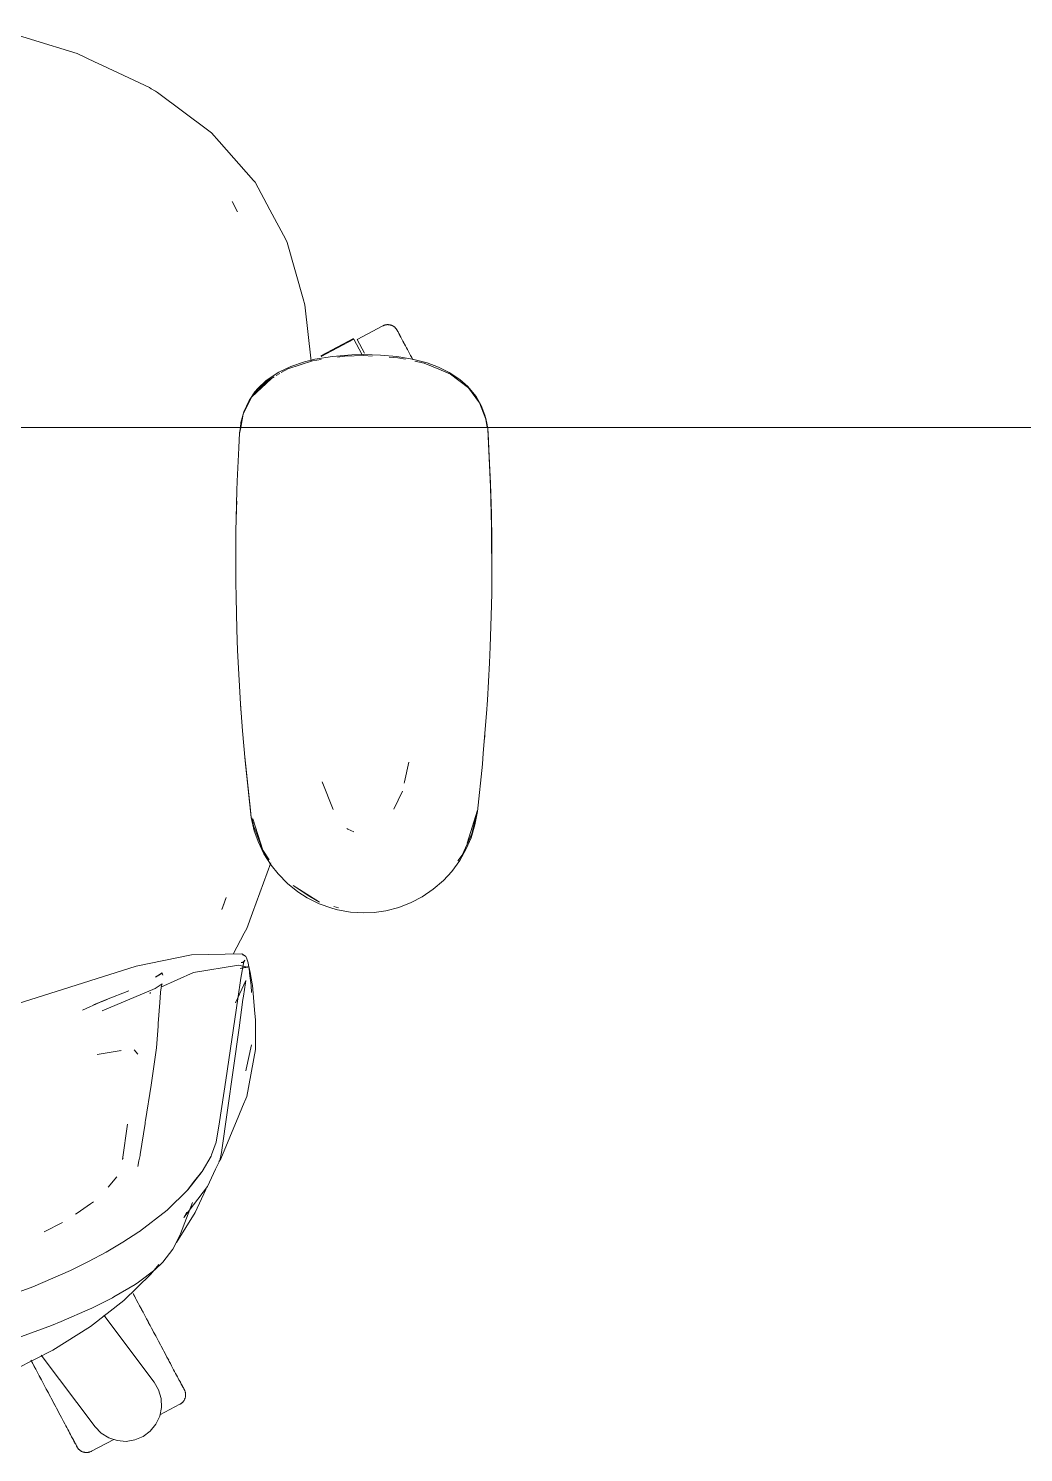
# Model space of a CAD drawing. Header units: millimetres. Extents: x 155927 to 295199, y -4084 to 97293.
# Drawn here: x 229823 to 230199, y 19405 to 19944 of the extents above; entities that cross this region are included whole.
import ezdxf

# ---------------------------------------------------------------- set-up
doc = ezdxf.new("R2010")
doc.units = ezdxf.units.MM
doc.header["$MEASUREMENT"] = 0
doc.layers.add('G-IMPT', color=8, linetype='CONTINUOUS', lineweight=9)
doc.layers.add('I-FURN', color=8, linetype='CONTINUOUS', lineweight=9)

msp = doc.modelspace()

# ---------------------------------------------------------------- linework, layer by layer
at = {"layer": 'G-IMPT'}
for p, q in [((229823.75, 19939.73), (229810.15, 19943.92)), ((229841.03, 19934.41), (229823.75, 19939.73)), ((229841.03, 19934.41), (229847.79, 19931.22)), ((229848.71, 19930.79), (229847.79, 19931.22)), ((229868.35, 19921.52), (229848.71, 19930.79)), ((229868.35, 19921.52), (229869.06, 19921.1)), ((229870.63, 19920.16), (229869.06, 19921.1)), ((229871.41, 19919.7), (229870.63, 19920.16)), ((229871.41, 19919.7), (229890.9, 19905.13)), ((229890.9, 19905.13), (229891.87, 19904.4)), ((229894.74, 19901.14), (229891.87, 19904.4)), ((229894.74, 19901.14), (229907.76, 19886.36)), ((229907.76, 19886.36), (229908.35, 19885.69)), ((229913.93, 19875.26), (229908.35, 19885.69)), ((229899.73, 19878.39), (229901.69, 19874.5)), ((229899.73, 19878.39), (229900.91, 19876.09)), ((229900.91, 19876.09), (229901.69, 19874.5)), ((229919.94, 19864.02), (229913.93, 19875.26)), ((229920.54, 19862.91), (229919.94, 19864.02)), ((229926.54, 19841.56), (229920.54, 19862.91)), ((229926.54, 19841.56), (229927.18, 19839.3)), ((229929.59, 19818.02), (229927.18, 19839.3)), ((229930.1, 19818.14), (229920.71, 19815.11)), ((229927.01, 19817.71), (229921.93, 19815.97)), ((229927.01, 19817.71), (229930.94, 19818.69)), ((229933.39, 19818.6), (229930.1, 19818.14)), ((229930.94, 19818.69), (229937.7, 19819.81)), ((229945.02, 19820.38), (229937.7, 19819.81)), ((229942.36, 19819.87), (229939.58, 19819.47)), ((229942.36, 19819.87), (229949.52, 19820.1)), ((229945.02, 19820.38), (229949.52, 19820.47)), ((229949.52, 19820.47), (229955.86, 19820.29)), ((229952.63, 19819.91), (229949.52, 19820.1)), ((229962.01, 19819.72), (229955.86, 19820.29)), ((229962.35, 19819.31), (229959.14, 19819.51)), ((229962.01, 19819.72), (229967.94, 19818.73)), ((229965.33, 19818.7), (229962.35, 19819.31)), ((229973.42, 19817.3), (229967.94, 19818.73)), ((229972.31, 19817.27), (229968.85, 19817.98)), ((229972.31, 19817.27), (229977.93, 19814.94)), ((229973.42, 19817.3), (229977.76, 19815.71)), ((229914.49, 19811.34), (229907.1, 19804.44)), ((229915.56, 19812.03), (229912.4, 19810.15)), ((229912.46, 19810.52), (229915.92, 19812.96)), ((229914.49, 19811.34), (229913.02, 19810.06)), ((229917.29, 19813.77), (229915.92, 19812.96)), ((229917.79, 19813.36), (229916.35, 19812.5)), ((229921.93, 19815.97), (229917.29, 19813.77)), ((229920.71, 19815.11), (229918.25, 19813.64)), ((229981.83, 19813.73), (229977.76, 19815.71)), ((229982.33, 19813.1), (229977.93, 19814.94)), ((229981.83, 19813.73), (229985.88, 19811.07)), ((229989.12, 19807.89), (229982.33, 19813.1)), ((229985.88, 19811.07), (229988.92, 19808.4)), ((229906.08, 19803.11), (229908.28, 19806.33)), ((229912.4, 19810.15), (229907.1, 19804.44)), ((229907.1, 19804.44), (229909.33, 19806.85)), ((229909.41, 19807.65), (229908.28, 19806.33)), ((229912.87, 19809.93), (229909.33, 19806.85)), ((229909.41, 19807.65), (229912.46, 19810.52)), ((229992, 19804.66), (229988.92, 19808.4)), ((229993.28, 19802.26), (229989.12, 19807.89)), ((229906, 19802.2), (229903.89, 19797.94)), ((229906.08, 19803.11), (229904.09, 19798.78)), ((229906, 19802.2), (229907.1, 19804.44)), ((229993.95, 19801.23), (229992, 19804.66)), ((229995.7, 19796.07), (229993.28, 19802.26)), ((229993.95, 19801.23), (229995.35, 19797.59)), ((229902.78, 19792.9), (229903.02, 19794.83)), ((229903.89, 19797.94), (229902.95, 19792.9)), ((229903.02, 19794.83), (229904.09, 19798.78)), ((229995.71, 19796.24), (229995.35, 19797.59)), ((229995.7, 19796.07), (229996.18, 19792.9)), ((229995.71, 19796.24), (229996.16, 19793.85)), ((229902.24, 19785.16), (229902.52, 19790.82)), ((229902.95, 19792.9), (229902.52, 19790.6)), ((229902.52, 19790.82), (229902.78, 19792.9)), ((229996.41, 19792.2), (229996.16, 19793.85)), ((229997.46, 19771.63), (229996.41, 19792.2)), ((229997.5, 19770.42), (229996.41, 19792.2)), ((229996.41, 19792.2), (229996.52, 19790.6)), ((229997.5, 19770.42), (229996.52, 19790.6)), ((229902.24, 19785.16), (229901.62, 19772.6)), ((229901.12, 19753.38), (229901.5, 19769.05)), ((229901.5, 19769.05), (229901.62, 19772.6)), ((229997.96, 19750.23), (229997.46, 19771.63)), ((229997.8, 19760.06), (229997.46, 19771.63)), ((229997.46, 19771.63), (229997.5, 19770.42)), ((229997.96, 19750.23), (229997.5, 19770.42)), ((229901.42, 19765.01), (229901.3, 19762.33)), ((229901.3, 19760.11), (229901.3, 19762.33)), ((229997.92, 19730.05), (229997.8, 19760.06)), ((229997.96, 19750.23), (229997.8, 19760.06)), ((229997.8, 19760.06), (229998.01, 19740.84)), ((229901.12, 19753.38), (229901.07, 19748.87)), ((229997.94, 19752.27), (229997.87, 19754.18)), ((229997.92, 19750.23), (229997.94, 19752.05)), ((229901.07, 19748.87), (229901.08, 19734.16)), ((229997.92, 19730.05), (229997.96, 19750.23)), ((229997.92, 19730.05), (229998.01, 19740.84)), ((229901.15, 19728.69), (229901.08, 19734.16)), ((229997.92, 19730.05), (229997.75, 19721.63)), ((229901.15, 19728.69), (229901.44, 19716.38)), ((229901.29, 19721.91), (229901.29, 19723.99)), ((229901.36, 19720.25), (229901.29, 19721.91)), ((229997.36, 19709.87), (229997.75, 19721.63)), ((229901.74, 19708.5), (229901.44, 19716.38)), ((229997.5, 19714.76), (229997.61, 19716.69)), ((229997.61, 19716.69), (229997.63, 19718.19)), ((229901.74, 19708.5), (229902.28, 19697.19)), ((229997.36, 19709.87), (229997.11, 19703.85)), ((229996.3, 19689.71), (229997.11, 19703.85)), ((229902.84, 19688.32), (229902.28, 19697.19)), ((229902.84, 19688.32), (229903.57, 19678.03)), ((229902.98, 19686.28), (229902.89, 19688.18)), ((229995.97, 19684.62), (229996.3, 19689.71)), ((229902.98, 19686.28), (229903.11, 19684.86)), ((229995.97, 19684.62), (229994.73, 19669.56)), ((229904.55, 19666.64), (229903.57, 19678.03)), ((229995.32, 19676.43), (229995.15, 19674.76)), ((229906.91, 19645.2), (229904.45, 19668.16)), ((229904.45, 19668.16), (229906.57, 19648.02)), ((229906.91, 19645.2), (229904.55, 19666.64)), ((229966.51, 19666.22), (229964.93, 19658.79)), ((229994.38, 19665.43), (229992.47, 19647.51)), ((229994.73, 19669.56), (229994.38, 19665.43)), ((229933.8, 19658.72), (229933.9, 19658.25)), ((229933.8, 19658.72), (229937.95, 19648.3)), ((229960.9, 19648.39), (229964.17, 19655.17)), ((229964.79, 19658.25), (229964.93, 19658.79)), ((229906.91, 19645.2), (229906.57, 19648.02)), ((229906.91, 19645.2), (229908.06, 19640.24)), ((229907.12, 19645.13), (229907.7, 19642.07)), ((229911.31, 19632.85), (229907.49, 19644.7)), ((229910.4, 19635.56), (229907.49, 19644.7)), ((229992.47, 19648.02), (229988.64, 19635.56)), ((229988.64, 19635.56), (229991.56, 19644.7)), ((229990.43, 19639.05), (229992.35, 19647.45)), ((229992.47, 19648.02), (229991.56, 19644.7)), ((229992.47, 19647.51), (229991.58, 19642.46)), ((229907.7, 19642.07), (229911.31, 19632.85)), ((229909.51, 19636.11), (229908.06, 19640.24)), ((229943.47, 19640.77), (229943.02, 19641.07)), ((229945.7, 19639.76), (229943.47, 19640.77)), ((229990.43, 19639.05), (229986.69, 19630.99)), ((229990.11, 19637.6), (229991.58, 19642.46)), ((229911.7, 19631.53), (229909.51, 19636.11)), ((229911.31, 19632.85), (229910.4, 19635.56)), ((229911.31, 19632.85), (229913.73, 19629.27)), ((229988.3, 19633.36), (229985.79, 19628.92)), ((229988.3, 19633.36), (229990.11, 19637.6)), ((229914.31, 19628.1), (229907.37, 19609.16)), ((229911.7, 19631.53), (229914.43, 19627.2)), ((229982.8, 19624.83), (229985.79, 19628.92)), ((229985.1, 19628.88), (229986.69, 19630.99)), ((229917.05, 19623.89), (229914.43, 19627.2)), ((229920.6, 19620.29), (229917.05, 19623.89)), ((229982.8, 19624.83), (229979.63, 19621.4)), ((229920.6, 19620.29), (229924.58, 19617.1)), ((229932.73, 19613.24), (229922.78, 19619.56)), ((229929.05, 19615.4), (229922.78, 19619.56)), ((229928.12, 19614.83), (229924.58, 19617.1)), ((229971.63, 19615.24), (229975.79, 19618.08)), ((229975.79, 19618.08), (229979.63, 19621.4)), ((229895.77, 19610.46), (229897.41, 19614.93)), ((229897.41, 19614.93), (229896.03, 19611.05)), ((229932.63, 19612.59), (229928.12, 19614.83)), ((229932.73, 19613.24), (229929.05, 19615.4)), ((229932.63, 19612.59), (229937.41, 19610.88)), ((229938.18, 19611.58), (229939.87, 19611.06)), ((229957.88, 19609.96), (229962.75, 19611.22)), ((229967.46, 19613.06), (229962.75, 19611.22)), ((229971.63, 19615.24), (229967.46, 19613.06)), ((229895.77, 19610.46), (229896.03, 19611.05)), ((229907.37, 19609.16), (229905.18, 19603.19)), ((229939.53, 19610.32), (229937.41, 19610.88)), ((229944.48, 19609.44), (229939.53, 19610.32)), ((229949.52, 19609.14), (229944.48, 19609.44)), ((229949.52, 19609.14), (229953.37, 19609.31)), ((229957.88, 19609.96), (229953.37, 19609.31)), ((229900.11, 19593.52), (229904.25, 19601.43)), ((229904.25, 19601.43), (229905.18, 19603.19)), ((229884.31, 19593.2), (229863.36, 19589.01)), ((229884.31, 19593.2), (229903.3, 19593.59)), ((229904.11, 19590.74), (229903, 19584.47)), ((229903.07, 19590.32), (229903.57, 19590.39)), ((229903.3, 19593.59), (229904.34, 19592.98)), ((229904.11, 19590.72), (229903.57, 19590.39)), ((229903.71, 19593.11), (229904.34, 19592.98)), ((229903.71, 19593.11), (229904.26, 19593)), ((229903.94, 19590.12), (229904.5, 19591.22)), ((229903.94, 19590.12), (229904.11, 19590.74)), ((229904.11, 19590.72), (229904.5, 19591.22)), ((229904.34, 19592.98), (229904.26, 19593)), ((229904.83, 19592.61), (229904.34, 19592.98)), ((229905.15, 19592.07), (229904.83, 19592.61)), ((229905.15, 19592.07), (229905.7, 19590.21)), ((229906.24, 19586.93), (229905.7, 19590.21)), ((229813.12, 19573.02), (229863.36, 19589.01)), ((229873.19, 19586.43), (229870.72, 19584.84)), ((229870.72, 19584.84), (229873.21, 19586.37)), ((229873.21, 19586.37), (229870.74, 19584.88)), ((229885.01, 19586.57), (229872.66, 19580.96)), ((229873.19, 19586.43), (229873.21, 19586.37)), ((229873.48, 19585.5), (229873.21, 19586.37)), ((229885.01, 19586.57), (229902.06, 19589.29)), ((229903, 19584.47), (229901.89, 19576.62)), ((229905.64, 19588.6), (229902.06, 19589.29)), ((229902.77, 19588.11), (229906.05, 19588.84)), ((229902.77, 19588.11), (229905.64, 19588.6)), ((229906.5, 19586.52), (229906.05, 19588.84)), ((229906.24, 19586.93), (229906.31, 19586.31)), ((229906.31, 19586.31), (229906.83, 19581.63)), ((229907.31, 19582.27), (229906.5, 19586.52)), ((229870.51, 19580.47), (229850.54, 19572.03)), ((229852.17, 19576.33), (229860.64, 19579.58)), ((229868.79, 19579.02), (229868.52, 19578.58)), ((229873.18, 19582.23), (229870.51, 19580.47)), ((229872.29, 19575.16), (229872.59, 19579.03)), ((229872.59, 19579.11), (229872.89, 19581.49)), ((229872.59, 19579.11), (229872.59, 19579.03)), ((229872.89, 19581.51), (229873.18, 19582.23)), ((229872.89, 19581.51), (229872.89, 19581.49)), ((229904.91, 19583.5), (229900.92, 19575.1)), ((229903.94, 19577.62), (229904.77, 19582.64)), ((229904.91, 19583.5), (229904.77, 19582.64)), ((229906.83, 19581.63), (229907.04, 19579.04)), ((229907.35, 19581.8), (229907.31, 19582.27)), ((229907.35, 19581.8), (229908.15, 19572.47)), ((229849.79, 19575.31), (229843.08, 19572.26)), ((229852.38, 19576.34), (229847.26, 19574.31)), ((229847.27, 19574.31), (229852.38, 19576.34)), ((229852.17, 19576.33), (229847.27, 19574.31)), ((229871.73, 19567.3), (229872.29, 19575.16)), ((229901.89, 19576.62), (229897.34, 19545.75)), ((229902.28, 19565.66), (229903.72, 19576.32)), ((229903.94, 19577.62), (229903.72, 19576.32)), ((229908.15, 19572.47), (229908.49, 19568.52)), ((229908.49, 19564.35), (229908.49, 19568.52)), ((229871.04, 19558.07), (229871.66, 19566.31)), ((229871.66, 19566.31), (229871.73, 19567.3)), ((229902.28, 19565.66), (229895.61, 19518.44)), ((229908.47, 19557.38), (229908.49, 19564.35)), ((229862.65, 19557.33), (229863.93, 19555.69)), ((229869, 19543.92), (229871.03, 19557.99)), ((229871.04, 19558.07), (229871.03, 19557.99)), ((229907.06, 19559.24), (229905.01, 19549.94)), ((229908.47, 19557.38), (229905.23, 19539.68)), ((229857.7, 19556.98), (229848.54, 19555.58)), ((229857.7, 19556.98), (229857.35, 19556.93)), ((229905.01, 19549.94), (229904.86, 19549.36)), ((229869, 19543.92), (229866.88, 19530.56)), ((229897.34, 19545.75), (229894.94, 19529.98)), ((229902.24, 19532.46), (229903.63, 19535.82)), ((229905.23, 19539.68), (229903.63, 19535.82)), ((229866.88, 19530.56), (229866.8, 19530.05)), ((229895.45, 19516.01), (229902.24, 19532.46)), ((229860.03, 19529.14), (229858.25, 19515.79)), ((229866.71, 19529.44), (229864.91, 19517.72)), ((229866.71, 19529.44), (229866.8, 19530.05)), ((229893.64, 19522.31), (229894.94, 19529.98)), ((229893.64, 19522.31), (229891.89, 19517.52)), ((229858.25, 19515.79), (229858.39, 19516.26)), ((229863.95, 19513.1), (229864.41, 19515.27)), ((229864.41, 19515.27), (229864.83, 19517.25)), ((229864.91, 19517.72), (229864.83, 19517.25)), ((229888.39, 19511.26), (229891.68, 19517.1)), ((229891.68, 19517.1), (229891.89, 19517.52)), ((229893.39, 19512.08), (229894.96, 19515.45)), ((229894.68, 19514.84), (229895.45, 19516.01)), ((229895.61, 19518.44), (229894.96, 19515.45)), ((229852.75, 19505.29), (229856.09, 19509.2)), ((229882.67, 19504.09), (229888.06, 19511.04)), ((229888.39, 19511.26), (229882.97, 19504.29)), ((229888.06, 19511.04), (229885.47, 19507.66)), ((229893.39, 19512.08), (229890.35, 19505.56)), ((229875.07, 19496.56), (229882.97, 19504.29)), ((229881.41, 19493.86), (229890.35, 19505.56)), ((229882.67, 19504.09), (229885.47, 19507.66)), ((229889.68, 19504.37), (229885.7, 19495.75)), ((229846.12, 19499.01), (229840.98, 19495.52)), ((229846.12, 19499.01), (229847.22, 19499.77)), ((229884.65, 19499.51), (229880.14, 19487.61)), ((229840.98, 19495.52), (229840.41, 19495.13)), ((229875.07, 19496.56), (229864.63, 19488.54)), ((229885.7, 19495.75), (229878.58, 19484.3)), ((229881.41, 19493.86), (229882.57, 19495.89)), ((229835.51, 19491.99), (229828.54, 19488.45)), ((229858.28, 19484.49), (229864.38, 19488.37)), ((229864.38, 19488.37), (229864.63, 19488.54)), ((229879.06, 19485.38), (229880.14, 19487.61)), ((229858.28, 19484.49), (229852.05, 19480.72)), ((229877.27, 19481.81), (229873.41, 19476.94)), ((229877.27, 19481.81), (229877.89, 19482.94)), ((229877.89, 19482.94), (229879.06, 19485.38)), ((229845.26, 19477.15), (229838.53, 19473.76)), ((229845.26, 19477.15), (229852.05, 19480.72)), ((229873.41, 19476.94), (229870.39, 19474.05)), ((229824.31, 19467.59), (229838.53, 19473.76)), ((229868.97, 19472.38), (229858.67, 19462.42)), ((229870.39, 19474.05), (229864.26, 19469.33)), ((229868.97, 19472.38), (229871.97, 19476.05)), ((229809.43, 19462.13), (229824.31, 19467.59)), ((229854.97, 19463.74), (229862.97, 19468.47)), ((229864.26, 19469.33), (229862.97, 19468.47)), ((229846.07, 19452.61), (229858.67, 19462.42)), ((229854.37, 19463.43), (229846.36, 19459.43)), ((229854.37, 19463.43), (229854.97, 19463.74)), ((229845.92, 19459.21), (229834.96, 19454.44)), ((229845.92, 19459.21), (229846.36, 19459.43)), ((229816.21, 19447.36), (229831.28, 19452.96)), ((229834.96, 19454.44), (229831.28, 19452.96)), ((229831.78, 19443.64), (229846.07, 19452.61)), ((229818, 19436.55), (229831.78, 19443.64))]:
    msp.add_line(p, q, dxfattribs=at)
at = {"layer": 'I-FURN'}
for p, q in [((229956.67, 19831.34), (229946.99, 19826.19)), ((229956.67, 19831.34), (229956.82, 19831.41)), ((229956.82, 19831.41), (229956.96, 19831.48)), ((229956.96, 19831.48), (229957.11, 19831.54)), ((229957.11, 19831.54), (229957.26, 19831.6)), ((229957.26, 19831.6), (229957.42, 19831.65)), ((229957.42, 19831.65), (229957.57, 19831.69)), ((229957.57, 19831.69), (229957.73, 19831.72)), ((229957.73, 19831.72), (229957.89, 19831.75)), ((229957.89, 19831.75), (229958.05, 19831.78)), ((229958.05, 19831.78), (229958.21, 19831.8)), ((229958.21, 19831.8), (229958.37, 19831.81)), ((229958.37, 19831.81), (229958.53, 19831.81)), ((229958.53, 19831.81), (229958.69, 19831.81)), ((229958.69, 19831.81), (229958.85, 19831.8)), ((229958.85, 19831.8), (229959.01, 19831.79)), ((229959.01, 19831.79), (229959.17, 19831.77)), ((229959.17, 19831.77), (229959.33, 19831.74)), ((229959.33, 19831.74), (229959.49, 19831.7)), ((229959.49, 19831.7), (229959.64, 19831.66)), ((229959.64, 19831.66), (229959.8, 19831.62)), ((229959.8, 19831.62), (229959.95, 19831.57)), ((229959.95, 19831.57), (229960.1, 19831.51)), ((229960.1, 19831.51), (229960.25, 19831.44)), ((229960.25, 19831.44), (229960.39, 19831.37)), ((229960.39, 19831.37), (229960.54, 19831.3)), ((229960.54, 19831.3), (229960.68, 19831.22)), ((229960.68, 19831.22), (229960.81, 19831.13)), ((229960.81, 19831.13), (229960.94, 19831.04)), ((229960.94, 19831.04), (229961.07, 19830.94)), ((229961.07, 19830.94), (229961.2, 19830.83)), ((229961.2, 19830.83), (229961.32, 19830.73)), ((229961.32, 19830.73), (229961.43, 19830.61)), ((229961.43, 19830.61), (229961.54, 19830.5)), ((229961.54, 19830.5), (229961.65, 19830.38)), ((229961.65, 19830.38), (229961.75, 19830.25)), ((229961.75, 19830.25), (229961.85, 19830.12)), ((229961.85, 19830.12), (229961.94, 19829.99)), ((229961.94, 19829.99), (229962.02, 19829.85)), ((229962.02, 19829.85), (229962.1, 19829.71)), ((229962.1, 19829.71), (229962.12, 19829.67)), ((229962.12, 19829.67), (229962.13, 19829.65)), ((229962.13, 19829.67), (229962.12, 19829.67)), ((229962.15, 19829.63), (229962.13, 19829.67)), ((229962.13, 19829.65), (229962.17, 19829.59)), ((229962.19, 19829.54), (229962.15, 19829.63)), ((229962.17, 19829.59), (229962.22, 19829.49)), ((229962.26, 19829.42), (229962.19, 19829.54)), ((229962.22, 19829.49), (229962.29, 19829.35)), ((229962.34, 19829.26), (229962.26, 19829.42)), ((229962.29, 19829.35), (229962.39, 19829.17)), ((229962.45, 19829.06), (229962.34, 19829.26)), ((229962.39, 19829.17), (229962.51, 19828.95)), ((229962.58, 19828.82), (229962.45, 19829.06)), ((229962.51, 19828.95), (229962.64, 19828.7)), ((229962.73, 19828.54), (229962.58, 19828.82)), ((229962.64, 19828.7), (229962.8, 19828.4)), ((229962.89, 19828.22), (229962.73, 19828.54)), ((229962.8, 19828.4), (229962.98, 19828.06)), ((229963.08, 19827.87), (229962.89, 19828.22)), ((229962.98, 19828.06), (229963.18, 19827.69)), ((229963.29, 19827.47), (229963.08, 19827.87)), ((229963.18, 19827.69), (229963.4, 19827.28)), ((229963.52, 19827.04), (229963.29, 19827.47)), ((229963.4, 19827.28), (229963.63, 19826.83)), ((229963.77, 19826.58), (229963.52, 19827.04)), ((229963.63, 19826.83), (229963.89, 19826.35)), ((229945.66, 19826.55), (229933.3, 19819.97)), ((229933.39, 19819.8), (229945.76, 19826.37)), ((229945.76, 19826.37), (229948.8, 19820.65)), ((229946.99, 19826.19), (229949.75, 19821)), ((229964.04, 19826.08), (229963.77, 19826.58)), ((229963.89, 19826.35), (229964.16, 19825.83)), ((229964.32, 19825.54), (229964.04, 19826.08)), ((229964.16, 19825.83), (229964.46, 19825.28)), ((229964.62, 19824.97), (229964.32, 19825.54)), ((229964.46, 19825.28), (229964.77, 19824.7)), ((229964.94, 19824.37), (229964.62, 19824.97)), ((229965.28, 19823.74), (229964.94, 19824.37)), ((229965.63, 19823.07), (229965.28, 19823.74)), ((229966, 19822.38), (229965.63, 19823.07)), ((229966.39, 19821.66), (229966, 19822.38)), ((229966.78, 19820.91), (229966.39, 19821.66)), ((229933.44, 19819.71), (229933.39, 19819.8)), ((229967.2, 19820.13), (229966.78, 19820.91)), ((229967.62, 19819.33), (229967.2, 19820.13)), ((229968.06, 19818.51), (229967.62, 19819.33)), ((229113.98, 19792.9), (230713.98, 19792.9)), ((230713.98, 19792.9), (229113.98, 19792.9)), ((229862.67, 19464.19), (229862.19, 19465.1)), ((229862.41, 19464.68), (229862.9, 19463.77)), ((229863.16, 19463.27), (229862.67, 19464.19)), ((229862.9, 19463.77), (229863.39, 19462.84)), ((229863.66, 19462.33), (229863.16, 19463.27)), ((229863.39, 19462.84), (229863.89, 19461.89)), ((229864.17, 19461.38), (229863.66, 19462.33)), ((229863.89, 19461.89), (229864.4, 19460.94)), ((229864.68, 19460.42), (229864.17, 19461.38)), ((229864.4, 19460.94), (229864.92, 19459.97)), ((229865.2, 19459.44), (229864.68, 19460.42)), ((229851.08, 19456.8), (229870.16, 19431.49)), ((229864.92, 19459.97), (229865.44, 19458.99)), ((229865.72, 19458.46), (229865.2, 19459.44)), ((229865.44, 19458.99), (229865.96, 19458)), ((229866.25, 19457.47), (229865.72, 19458.46)), ((229865.96, 19458), (229866.49, 19457.01)), ((229866.78, 19456.47), (229866.25, 19457.47)), ((229866.49, 19457.01), (229867.02, 19456.01)), ((229867.31, 19455.47), (229866.78, 19456.47)), ((229867.02, 19456.01), (229867.56, 19455.01)), ((229867.85, 19454.46), (229867.31, 19455.47)), ((229867.56, 19455.01), (229868.09, 19454)), ((229868.38, 19453.46), (229867.85, 19454.46)), ((229868.09, 19454), (229868.63, 19453)), ((229868.91, 19452.45), (229868.38, 19453.46)), ((229868.63, 19453), (229869.16, 19451.99)), ((229869.45, 19451.45), (229868.91, 19452.45)), ((229869.16, 19451.99), (229869.69, 19450.99)), ((229869.98, 19450.45), (229869.45, 19451.45)), ((229869.69, 19450.99), (229870.22, 19449.99)), ((229870.51, 19449.46), (229869.98, 19450.45)), ((229870.22, 19449.99), (229870.75, 19449)), ((229871.03, 19448.47), (229870.51, 19449.46)), ((229870.75, 19449), (229871.27, 19448.02)), ((229871.55, 19447.49), (229871.03, 19448.47)), ((229871.27, 19448.02), (229871.79, 19447.04)), ((229872.07, 19446.52), (229871.55, 19447.49)), ((229871.79, 19447.04), (229872.3, 19446.08)), ((229872.58, 19445.57), (229872.07, 19446.52)), ((229872.3, 19446.08), (229872.81, 19445.13)), ((229873.08, 19444.62), (229872.58, 19445.57)), ((229872.81, 19445.13), (229873.31, 19444.19)), ((229873.57, 19443.69), (229873.08, 19444.62)), ((229873.31, 19444.19), (229873.8, 19443.27)), ((229824.07, 19438.82), (229823.55, 19439.78)), ((229823.79, 19439.34), (229824.3, 19438.37)), ((229824.58, 19437.85), (229824.07, 19438.82)), ((229847.81, 19414.64), (229827.41, 19441.71)), ((229874.06, 19442.78), (229873.57, 19443.69)), ((229873.8, 19443.27), (229874.28, 19442.36)), ((229874.54, 19441.88), (229874.06, 19442.78)), ((229874.28, 19442.36), (229874.75, 19441.48)), ((229875, 19441.01), (229874.54, 19441.88)), ((229874.75, 19441.48), (229875.21, 19440.61)), ((229875.46, 19440.15), (229875, 19441.01)), ((229875.21, 19440.61), (229875.66, 19439.76)), ((229875.9, 19439.31), (229875.46, 19440.15)), ((229876.33, 19438.5), (229875.9, 19439.31)), ((229824.3, 19438.37), (229824.82, 19437.39)), ((229825.11, 19436.86), (229824.58, 19437.85)), ((229824.82, 19437.39), (229825.35, 19436.41)), ((229825.63, 19435.87), (229825.11, 19436.86)), ((229825.35, 19436.41), (229825.88, 19435.41)), ((229826.16, 19434.87), (229825.63, 19435.87)), ((229825.88, 19435.41), (229826.41, 19434.41)), ((229826.7, 19433.87), (229826.16, 19434.87)), ((229826.41, 19434.41), (229826.94, 19433.41)), ((229827.23, 19432.87), (229826.7, 19433.87)), ((229826.94, 19433.41), (229827.48, 19432.41)), ((229876.75, 19437.71), (229876.33, 19438.5)), ((229877.16, 19436.95), (229876.75, 19437.71)), ((229877.55, 19436.22), (229877.16, 19436.95)), ((229877.92, 19435.51), (229877.55, 19436.22)), ((229878.28, 19434.83), (229877.92, 19435.51)), ((229878.63, 19434.18), (229878.28, 19434.83)), ((229878.96, 19433.57), (229878.63, 19434.18)), ((229879.27, 19432.98), (229878.96, 19433.57)), ((229879.1, 19433.29), (229879.4, 19432.73)), ((229827.76, 19431.86), (229827.23, 19432.87)), ((229827.48, 19432.41), (229828.01, 19431.4)), ((229828.3, 19430.86), (229827.76, 19431.86)), ((229828.01, 19431.4), (229828.54, 19430.4)), ((229828.83, 19429.86), (229828.3, 19430.86)), ((229828.54, 19430.4), (229829.08, 19429.39)), ((229829.36, 19428.86), (229828.83, 19429.86)), ((229829.08, 19429.39), (229829.61, 19428.4)), ((229829.89, 19427.86), (229829.36, 19428.86)), ((229829.61, 19428.4), (229830.13, 19427.41)), ((229830.42, 19426.87), (229829.89, 19427.86)), ((229870.16, 19431.49), (229871.85, 19428.57)), ((229871.85, 19428.57), (229872.79, 19425.33)), ((229879.56, 19432.43), (229879.27, 19432.98)), ((229879.4, 19432.73), (229879.69, 19432.19)), ((229879.84, 19431.92), (229879.56, 19432.43)), ((229879.69, 19432.19), (229879.96, 19431.69)), ((229880.09, 19431.43), (229879.84, 19431.92)), ((229879.96, 19431.69), (229880.2, 19431.22)), ((229880.33, 19430.99), (229880.09, 19431.43)), ((229880.2, 19431.22), (229880.43, 19430.79)), ((229880.55, 19430.58), (229880.33, 19430.99)), ((229880.43, 19430.79), (229880.64, 19430.4)), ((229880.74, 19430.2), (229880.55, 19430.58)), ((229880.64, 19430.4), (229880.83, 19430.05)), ((229880.92, 19429.87), (229880.74, 19430.2)), ((229880.83, 19430.05), (229881, 19429.73)), ((229881.08, 19429.57), (229880.92, 19429.87)), ((229881, 19429.73), (229881.15, 19429.45)), ((229881.22, 19429.31), (229881.08, 19429.57)), ((229881.15, 19429.45), (229881.27, 19429.21)), ((229881.34, 19429.09), (229881.22, 19429.31)), ((229881.27, 19429.21), (229881.38, 19429.01)), ((229881.43, 19428.91), (229881.34, 19429.09)), ((229881.38, 19429.01), (229881.47, 19428.84)), ((229881.51, 19428.77), (229881.43, 19428.91)), ((229881.47, 19428.84), (229881.53, 19428.72)), ((229881.56, 19428.67), (229881.51, 19428.77)), ((229881.53, 19428.72), (229881.58, 19428.64)), ((229881.59, 19428.61), (229881.56, 19428.67)), ((229881.58, 19428.64), (229881.6, 19428.6)), ((229881.6, 19428.59), (229881.59, 19428.61)), ((229881.6, 19428.6), (229881.6, 19428.59)), ((229881.6, 19428.59), (229881.67, 19428.45)), ((229881.67, 19428.45), (229881.74, 19428.3)), ((229881.74, 19428.3), (229881.8, 19428.15)), ((229881.8, 19428.15), (229881.86, 19428)), ((229881.86, 19428), (229881.91, 19427.85)), ((229830.13, 19427.41), (229830.66, 19426.42)), ((229830.94, 19425.9), (229830.42, 19426.87)), ((229830.66, 19426.42), (229831.18, 19425.45)), ((229831.45, 19424.93), (229830.94, 19425.9)), ((229831.18, 19425.45), (229831.69, 19424.49)), ((229831.96, 19423.97), (229831.45, 19424.93)), ((229831.69, 19424.49), (229832.19, 19423.53)), ((229832.46, 19423.03), (229831.96, 19423.97)), ((229832.19, 19423.53), (229832.69, 19422.6)), ((229832.96, 19422.1), (229832.46, 19423.03)), ((229832.69, 19422.6), (229833.18, 19421.67)), ((229872.35, 19419.11), (229879.94, 19423.14)), ((229872.79, 19425.33), (229872.93, 19421.96)), ((229879.97, 19423.16), (229879.94, 19423.14)), ((229880.11, 19423.24), (229879.97, 19423.16)), ((229880.25, 19423.33), (229880.11, 19423.24)), ((229880.38, 19423.42), (229880.25, 19423.33)), ((229880.51, 19423.52), (229880.38, 19423.42)), ((229880.64, 19423.62), (229880.51, 19423.52)), ((229880.76, 19423.72), (229880.64, 19423.62)), ((229880.88, 19423.83), (229880.76, 19423.72)), ((229880.99, 19423.95), (229880.88, 19423.83)), ((229881.1, 19424.07), (229880.99, 19423.95)), ((229881.2, 19424.19), (229881.1, 19424.07)), ((229881.3, 19424.32), (229881.2, 19424.19)), ((229881.39, 19424.45), (229881.3, 19424.32)), ((229881.48, 19424.59), (229881.39, 19424.45)), ((229881.56, 19424.73), (229881.48, 19424.59)), ((229881.63, 19424.87), (229881.56, 19424.73)), ((229881.7, 19425.02), (229881.63, 19424.87)), ((229881.77, 19425.16), (229881.7, 19425.02)), ((229881.83, 19425.31), (229881.77, 19425.16)), ((229881.88, 19425.47), (229881.83, 19425.31)), ((229881.93, 19425.62), (229881.88, 19425.47)), ((229881.91, 19427.85), (229881.95, 19427.69)), ((229881.97, 19425.78), (229881.93, 19425.62)), ((229881.95, 19427.69), (229881.99, 19427.54)), ((229882, 19425.93), (229881.97, 19425.78)), ((229881.99, 19427.54), (229882.02, 19427.38)), ((229882.03, 19426.09), (229882, 19425.93)), ((229882.02, 19427.38), (229882.04, 19427.22)), ((229882.05, 19426.25), (229882.03, 19426.09)), ((229882.04, 19427.22), (229882.06, 19427.06)), ((229882.06, 19426.41), (229882.05, 19426.25)), ((229882.06, 19427.06), (229882.07, 19426.9)), ((229882.07, 19426.57), (229882.06, 19426.41)), ((229882.07, 19426.9), (229882.07, 19426.74)), ((229882.07, 19426.74), (229882.07, 19426.57)), ((229833.44, 19421.18), (229832.96, 19422.1)), ((229833.18, 19421.67), (229833.66, 19420.77)), ((229833.66, 19420.77), (229834.14, 19419.88)), ((229834.14, 19419.88), (229834.6, 19419.01)), ((229834.6, 19419.01), (229835.05, 19418.17)), ((229835.05, 19418.17), (229835.49, 19417.34)), ((229835.49, 19417.34), (229835.91, 19416.54)), ((229872.26, 19418.65), (229870.82, 19415.6)), ((229872.93, 19421.96), (229872.26, 19418.65)), ((229835.91, 19416.54), (229836.32, 19415.76)), ((229836.32, 19415.76), (229836.72, 19415.01)), ((229836.72, 19415.01), (229837.11, 19414.29)), ((229837.11, 19414.29), (229837.48, 19413.6)), ((229837.48, 19413.6), (229837.83, 19412.93)), ((229837.83, 19412.93), (229838.17, 19412.3)), ((229838.17, 19412.3), (229838.49, 19411.7)), ((229838.65, 19411.39), (229838.34, 19411.97)), ((229838.49, 19411.7), (229838.79, 19411.13)), ((229850.15, 19412.22), (229847.81, 19414.64)), ((229853, 19410.42), (229850.15, 19412.22)), ((229868.69, 19412.99), (229865.99, 19410.96)), ((229870.82, 19415.6), (229868.69, 19412.99)), ((229838.94, 19410.84), (229838.65, 19411.39)), ((229838.79, 19411.13), (229839.07, 19410.59)), ((229839.22, 19410.32), (229838.94, 19410.84)), ((229839.07, 19410.59), (229839.34, 19410.09)), ((229839.48, 19409.84), (229839.22, 19410.32)), ((229839.34, 19410.09), (229839.59, 19409.63)), ((229839.71, 19409.39), (229839.48, 19409.84)), ((229839.59, 19409.63), (229839.82, 19409.2)), ((229839.93, 19408.98), (229839.71, 19409.39)), ((229839.82, 19409.2), (229840.02, 19408.81)), ((229840.13, 19408.61), (229839.93, 19408.98)), ((229840.02, 19408.81), (229840.21, 19408.45)), ((229840.31, 19408.27), (229840.13, 19408.61)), ((229840.21, 19408.45), (229840.38, 19408.13)), ((229840.47, 19407.98), (229840.31, 19408.27)), ((229840.38, 19408.13), (229840.53, 19407.85)), ((229840.6, 19407.72), (229840.47, 19407.98)), ((229840.53, 19407.85), (229840.66, 19407.61)), ((229840.72, 19407.5), (229840.6, 19407.72)), ((229840.66, 19407.61), (229840.77, 19407.41)), ((229840.82, 19407.32), (229840.72, 19407.5)), ((229840.77, 19407.41), (229840.85, 19407.25)), ((229840.89, 19407.18), (229840.82, 19407.32)), ((229840.85, 19407.25), (229840.92, 19407.13)), ((229840.94, 19407.08), (229840.89, 19407.18)), ((229840.92, 19407.13), (229840.96, 19407.05)), ((229840.98, 19407.02), (229840.94, 19407.08)), ((229840.96, 19407.05), (229840.98, 19407)), ((229840.99, 19407), (229840.98, 19407.02)), ((229840.98, 19407), (229840.99, 19407)), ((229841.01, 19406.96), (229840.99, 19407)), ((229841.09, 19406.82), (229841.01, 19406.96)), ((229841.17, 19406.68), (229841.09, 19406.82)), ((229841.26, 19406.55), (229841.17, 19406.68)), ((229841.36, 19406.42), (229841.26, 19406.55)), ((229841.46, 19406.29), (229841.36, 19406.42)), ((229841.57, 19406.17), (229841.46, 19406.29)), ((229846.44, 19405.33), (229854.85, 19409.8)), ((229856.2, 19409.35), (229853, 19410.42)), ((229859.56, 19409.09), (229856.2, 19409.35)), ((229862.89, 19409.63), (229859.56, 19409.09)), ((229865.99, 19410.96), (229862.89, 19409.63)), ((229841.68, 19406.06), (229841.57, 19406.17)), ((229841.79, 19405.94), (229841.68, 19406.06)), ((229841.91, 19405.84), (229841.79, 19405.94)), ((229842.04, 19405.73), (229841.91, 19405.84)), ((229842.17, 19405.64), (229842.04, 19405.73)), ((229842.3, 19405.54), (229842.17, 19405.64)), ((229842.43, 19405.46), (229842.3, 19405.54)), ((229842.57, 19405.37), (229842.43, 19405.46)), ((229842.71, 19405.3), (229842.57, 19405.37)), ((229842.86, 19405.23), (229842.71, 19405.3)), ((229843.01, 19405.16), (229842.86, 19405.23)), ((229843.16, 19405.11), (229843.01, 19405.16)), ((229843.31, 19405.05), (229843.16, 19405.11)), ((229843.46, 19405.01), (229843.31, 19405.05)), ((229843.62, 19404.97), (229843.46, 19405.01)), ((229843.78, 19404.93), (229843.62, 19404.97)), ((229843.94, 19404.91), (229843.78, 19404.93)), ((229844.1, 19404.88), (229843.94, 19404.91)), ((229844.26, 19404.87), (229844.1, 19404.88)), ((229844.42, 19404.86), (229844.26, 19404.87)), ((229844.58, 19404.86), (229844.42, 19404.86)), ((229844.74, 19404.86), (229844.58, 19404.86)), ((229844.9, 19404.88), (229844.74, 19404.86)), ((229845.06, 19404.89), (229844.9, 19404.88)), ((229845.22, 19404.92), (229845.06, 19404.89)), ((229845.38, 19404.95), (229845.22, 19404.92)), ((229845.54, 19404.98), (229845.38, 19404.95)), ((229845.69, 19405.03), (229845.54, 19404.98)), ((229845.85, 19405.07), (229845.69, 19405.03)), ((229846, 19405.13), (229845.85, 19405.07)), ((229846.15, 19405.19), (229846, 19405.13)), ((229846.29, 19405.26), (229846.15, 19405.19)), ((229846.44, 19405.33), (229846.29, 19405.26))]:
    msp.add_line(p, q, dxfattribs=at)

doc.saveas('drawing.dxf')
